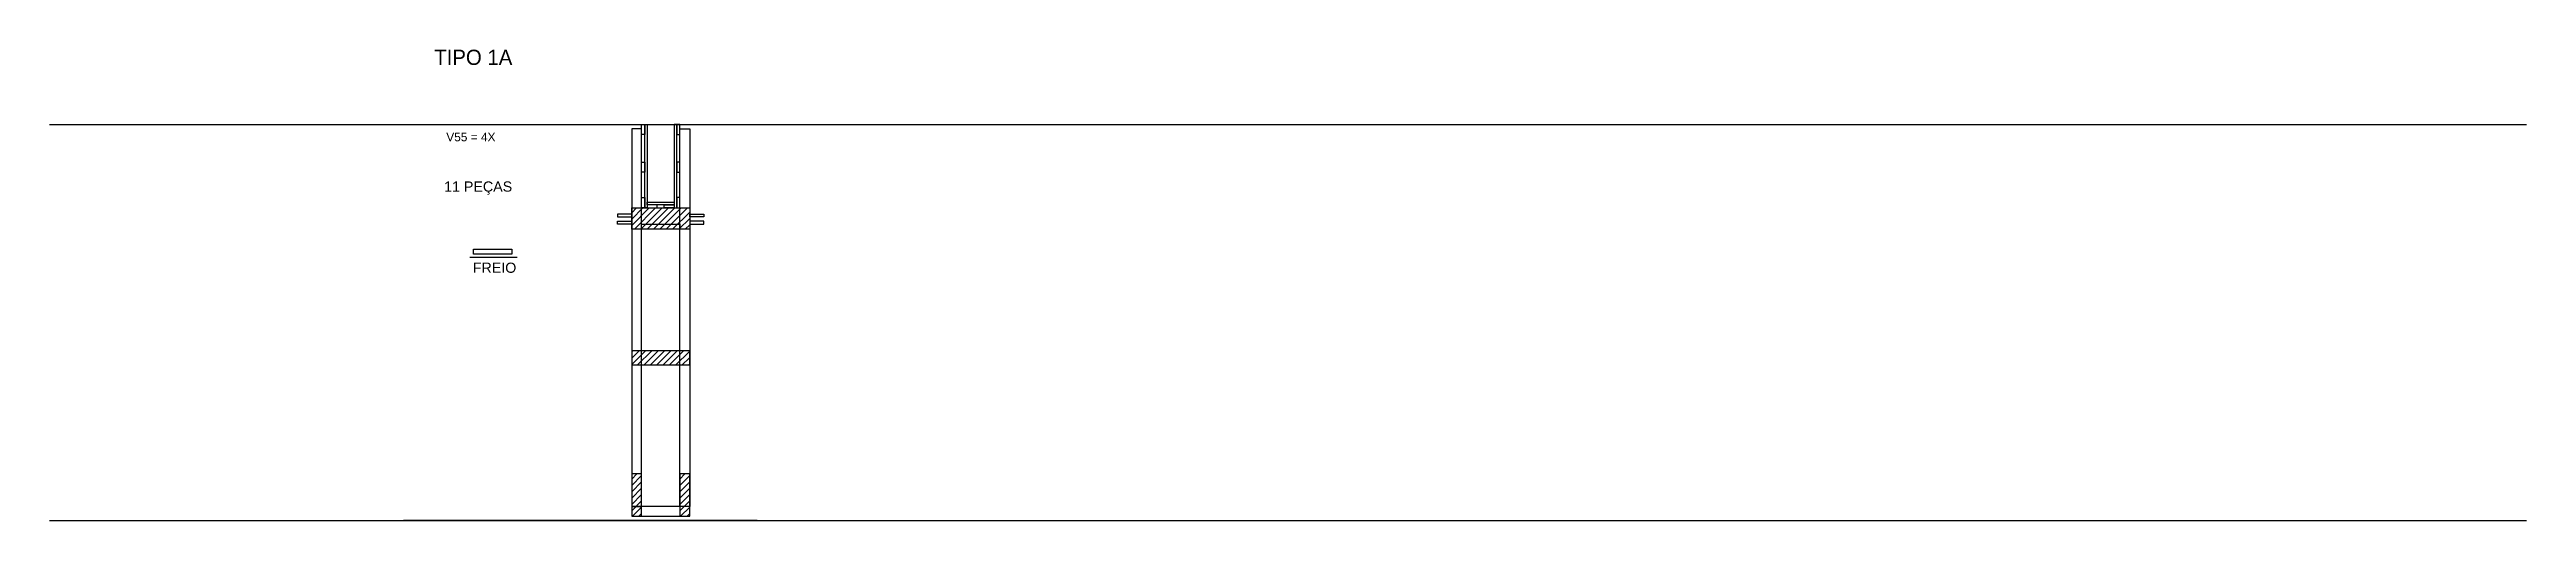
# Model space of a CAD drawing. Header units: millimetres. Extents: x 3247 to 6743, y 2381 to 3047.
import ezdxf

# ---------------------------------------------------------------- set-up
doc = ezdxf.new("R2010")
doc.units = ezdxf.units.MM
for name, color, linetype in [('COTA', 241, 'Continuous'), ('GARFOS OK', 3, 'Continuous'), ('Painéis', 200, 'Continuous'), ('SARR_3.5x7', 81, 'Continuous'), ('SARR_7x7', 40, 'Continuous'), ('TIRAS REESCORAMENTO', 252, 'Continuous'), ('VIGAS', 3, 'Continuous')]:
    doc.layers.add(name, color=color, linetype=linetype)
doc.styles.add('R80-50', font='arial.ttf', dxfattribs={"height": 10})
doc.styles.add('ROMAS860', font='ROMAS860.SHX', dxfattribs={"height": 8.5})

msp = doc.modelspace()

# ---------------------------------------------------------------- hatches: boundary and pattern name
at = {"layer": 'COTA'}
h = msp.add_hatch(dxfattribs=at)
h.set_pattern_fill('ANSI31', color=256, scale=2, style=0)
h.set_pattern_definition([(45, (-20546.432, -210474.229), (-4.49012806, 4.49012806), [])])
h.paths.add_polyline_path([(4150.5, 2792.8), (4150.5, 2822.8), (4068.5, 2822.8), (4068.5, 2792.8)])
h = msp.add_hatch(dxfattribs=at)
h.set_pattern_fill('ANSI31', color=256, scale=2, style=0)
h.set_pattern_definition([(45, (-22059.085, -194671.98), (-4.49012806, 4.49012806), [])])
h.paths.add_polyline_path([(4149.5, 2620.8), (4069.5, 2620.8), (4069.5, 2600.8), (4149.5, 2600.8)])
h = msp.add_hatch(dxfattribs=at)
h.set_pattern_fill('ANSI31', color=256, scale=2, style=0)
h.set_pattern_definition([(45, (-15775.6994, -3422.395), (-4.490128, 4.490128), [])])
h.paths.add_polyline_path([(4068.5, 2386.8), (4082.5, 2386.8), (4082.5, 2446.8), (4068.5, 2446.8)])
h = msp.add_hatch(dxfattribs=at)
h.set_pattern_fill('ANSI31', color=256, scale=2, style=0)
h.set_pattern_definition([(45, (-15707.6994, -3422.395), (-4.490128, 4.490128), [])])
h.paths.add_polyline_path([(4136.5, 2386.8), (4150.5, 2386.8), (4150.5, 2446.8), (4136.5, 2446.8)])

# ---------------------------------------------------------------- linework, layer by layer
at = {"linetype": 'Continuous'}
msp.add_lwpolyline([(4090.5, 2386.8), (4150.5, 2386.8), (4150.5, 2400.8), (4068.5, 2400.8), (4068.5, 2386.8), (4090.5, 2386.8)], dxfattribs=at)
at = {"layer": 'COTA', "color": 1}
for p, q in [((3246.8, 2940.9), (6743.2, 2940.9)), ((3246.8, 2380.8), (6743.2, 2380.8))]:
    msp.add_line(p, q, dxfattribs=at)
at = {"layer": 'GARFOS OK', "color": 3}
msp.add_line((3907, 2752.9), (3840, 2752.9), dxfattribs=at)
at = {"layer": 'Painéis'}
for points in [[(4150.5, 2792.8), (4068.5, 2792.8), (4068.5, 2822.8), (4150.5, 2822.8)], [(4068.5, 2386.8), (4082.5, 2386.8), (4082.5, 2446.8), (4068.5, 2446.8)], [(4136.5, 2386.8), (4150.5, 2386.8), (4150.5, 2446.8), (4136.5, 2446.8)]]:
    msp.add_lwpolyline(points, close=True, dxfattribs=at)
msp.add_lwpolyline([(4068.5, 2600.8), (4150.5, 2600.8), (4150.5, 2620.8), (4068.5, 2620.8), (4068.5, 2600.8)], dxfattribs=at)
at = {"layer": 'SARR_3.5x7', "linetype": 'Continuous'}
msp.add_lwpolyline([(3845.4, 2764.5), (3899.4, 2764.5), (3899.4, 2757.5), (3845.4, 2757.5)], close=True, dxfattribs=at)
at = {"layer": 'SARR_7x7', "linetype": 'Continuous'}
for points in [[(4068.5, 2400.8), (4082.5, 2400.8), (4082.5, 2934.9), (4068.5, 2934.9)], [(4150.5, 2400.8), (4136.5, 2400.8), (4136.5, 2934.9), (4150.5, 2934.9)], [(4082.5, 2799.8), (4136.5, 2799.8), (4136.5, 2792.8), (4082.5, 2792.8)]]:
    msp.add_lwpolyline(points, close=True, dxfattribs=at)
at = {"layer": 'TIRAS REESCORAMENTO', "linetype": 'ByBlock'}
for p, q in [((4090.5, 2940.9), (4211.5, 2940.9)), ((4245.7, 2380.8), (3746.2, 2380.8)), ((4245.7, 2380.8), (3746.2, 2380.8))]:
    msp.add_line(p, q, dxfattribs=at)
for points in [[(4082.5, 2940.9), (4086.9, 2940.9), (4086.9, 2926.9), (4082.5, 2926.9)], [(4136.5, 2940.9), (4132.1, 2940.9), (4132.1, 2926.9), (4136.5, 2926.9)], [(4082.5, 2887.6), (4086.9, 2887.6), (4086.9, 2873.6), (4082.5, 2873.6)], [(4136.5, 2887.6), (4132.1, 2887.6), (4132.1, 2873.6), (4136.5, 2873.6)], [(4082.5, 2837.8), (4086.9, 2837.8), (4086.9, 2822.8), (4082.5, 2822.8)], [(4136.5, 2837.8), (4132.1, 2837.8), (4132.1, 2822.8), (4136.5, 2822.8)], [(4048.5, 2810.1), (4068.5, 2810.1), (4068.5, 2814.1), (4048.5, 2814.1)], [(4048.5, 2804.1), (4068.5, 2804.1), (4068.5, 2800.1), (4048.5, 2800.1)], [(4128.5, 2827.2), (4090.5, 2827.2), (4090.5, 2830.8), (4128.5, 2830.8)], [(4104.5, 2822.8), (4104.5, 2827.2), (4090.5, 2827.2), (4090.5, 2822.8)], [(4114.5, 2822.8), (4114.5, 2827.2), (4128.5, 2827.2), (4128.5, 2822.8)], [(4170.5, 2810.1), (4150.5, 2810.1), (4150.5, 2814.1), (4170.5, 2814.1)], [(4170.5, 2804.1), (4150.5, 2804.1), (4150.5, 2800.1), (4170.5, 2800.1)]]:
    msp.add_lwpolyline(points, close=True, dxfattribs=at)
for points in [[(4090.5, 2822.8), (4086.9, 2822.8), (4086.9, 2940.9), (4090.5, 2940.9), (4090.5, 2822.8)], [(4128.5, 2822.8), (4132.1, 2822.8), (4132.1, 2940.9), (4128.5, 2940.9), (4128.5, 2822.8)]]:
    msp.add_lwpolyline(points, dxfattribs=at)

# ---------------------------------------------------------------- texts
at = {"layer": 'COTA', "color": 7, "style": 'ROMAS860'}
msp.add_text('TIPO 1A', height=21.5, dxfattribs=at).set_placement((3789.8, 3025.1))
at = {"layer": 'VIGAS', "color": 7, "style": 'R80-50'}
msp.add_text('V55 = 4X', height=12, dxfattribs=at).set_placement((3806.8, 2917.1))
at = {"layer": 'VIGAS', "color": 7, "char_height": 14.4, "attachment_point": 1, "style": 'R80-50'}
for s, insert in [('11 PEÇAS', (3803.7, 2860.3)), ('FREIO', (3844.2, 2745.5))]:
    msp.add_mtext_dynamic_manual_height_columns(s, width=162.221, gutter_width=50, heights=[0], dxfattribs=dict(at, insert=insert))

doc.saveas('drawing.dxf')
